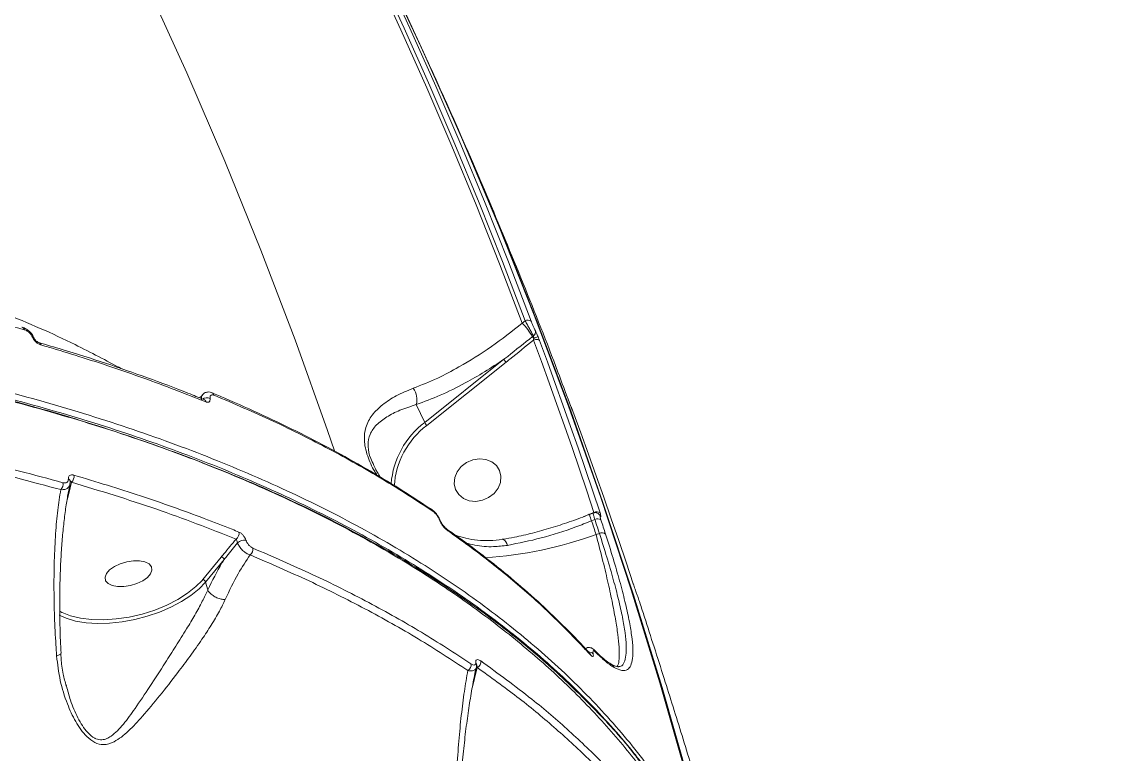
# Model space of a CAD drawing. Header units: millimetres. Extents: x -4335 to 4318, y -3792 to 3101.
# Drawn here: x 2545.1 to 2750.4, y 810.6 to 947.9 of the extents above; entities that cross this region are included whole.
import ezdxf

# ---------------------------------------------------------------- set-up
doc = ezdxf.new("R2010")
doc.units = ezdxf.units.MM
doc.layers.add('DIKOM_ЗОНА', color=80, linetype='Continuous')
doc.layers.add('DIKOM_ОБЪЕКТ', color=7, linetype='Continuous')

msp = doc.modelspace()

# ---------------------------------------------------------------- linework, layer by layer
at = {"layer": 'DIKOM_ЗОНА', "color": 3, "lineweight": 15}
msp.add_lwpolyline([(1629.814, 3100.338, -0.4205658), (4317.777, 469.92), (4317.777, -16.224, -0.4142136), (1317.777, -3016.224), (-2004.986, -3016.224, -0.4142136), (-3504.986, -1516.224), (-3504.986, 1600.338, -0.4142136), (-2004.986, 3100.338), (1629.814, 3100.338)], format="xyb", dxfattribs=at)
at = {"layer": 'DIKOM_ОБЪЕКТ', "color": 7, "linetype": 'Continuous', "lineweight": 15}
for p, q in [((2639.429, 891.844), (2638.887, 891.412)), ((2545.146, 890.636), (2545.09, 890.648)), ((2640.978, 889.024), (2640.8, 888.882)), ((2635.461, 884.64), (2620.594, 872.789)), ((2620.999, 872.24), (2635.866, 884.091)), ((2619.025, 876.131), (2620.594, 872.789)), ((2647.743, 876.438), (2647.985, 875.791)), ((2648.127, 875.508), (2648.114, 875.547)), ((2611.382, 864.075), (2611.069, 864.744)), ((2553.916, 859.693), (2554.378, 861.587)), ((2553.541, 858.214), (2553.916, 859.693)), ((2621.745, 856.613), (2621.714, 856.633)), ((2623.496, 854.381), (2623.548, 854.247)), ((2651.497, 855.594), (2650.311, 855.117)), ((2651.477, 855.526), (2651.475, 855.523)), ((2651.477, 855.526), (2652.172, 855.809)), ((2652.321, 855.93), (2651.497, 855.594)), ((2651.497, 855.594), (2651.517, 855.542)), ((2651.886, 854.353), (2652.497, 854.602)), ((2635.253, 850.824), (2635.273, 850.827)), ((2653.353, 851.97), (2652.723, 851.778)), ((2582.448, 847.554), (2578.99, 843.331)), ((2579.533, 842.877), (2582.991, 847.101)), ((2578.99, 843.331), (2578.859, 843.175)), ((2579.912, 841.378), (2579.533, 842.877)), ((2579.912, 841.378), (2579.914, 841.375)), ((2652.334, 830.166), (2652.381, 830.122)), ((2629.95, 824.773), (2630.46, 826.838)), ((2553.452, 823.392), (2553.398, 823.589)), ((2629.499, 822.996), (2629.95, 824.773))]:
    msp.add_line(p, q, dxfattribs=at)
at = {"layer": 'DIKOM_ОБЪЕКТ', "color": 7, "linetype": 'Continuous', "lineweight": 15, "flags": 128}
for points in [[(2445.972, 1147.136), (2453.701, 1137.775), (2465.006, 1123.598), (2476.007, 1109.209), (2486.701, 1094.614), (2497.083, 1079.816), (2507.151, 1064.821), (2516.901, 1049.633), (2526.33, 1034.258), (2535.435, 1018.699), (2544.214, 1002.963), (2552.663, 987.054), (2560.78, 970.976), (2568.562, 954.736), (2576.007, 938.338), (2583.112, 921.788), (2589.876, 905.091), (2596.295, 888.252), (2602.368, 871.277), (2603.679, 867.462)], [(2638.887, 891.412), (2634.628, 902.535), (2630.224, 913.598), (2625.674, 924.601), (2620.98, 935.54), (2616.143, 946.416), (2611.163, 957.227), (2606.039, 967.971), (2600.775, 978.646)], [(2601.387, 978.896), (2606.641, 968.242), (2611.753, 957.521), (2616.724, 946.732), (2621.552, 935.879), (2626.238, 924.962), (2630.779, 913.983), (2635.177, 902.943), (2639.429, 891.844)], [(2640.562, 891.775), (2636.306, 902.884), (2631.905, 913.933), (2627.36, 924.921), (2622.671, 935.847), (2617.839, 946.71), (2612.864, 957.507), (2607.747, 968.237), (2602.489, 978.9)], [(2614.621, 954.55), (2619.939, 943.153), (2627.343, 926.55), (2634.413, 909.798), (2641.146, 892.902), (2647.54, 875.869), (2653.593, 858.703), (2659.303, 841.409), (2664.668, 823.992), (2669.687, 806.458), (2674.359, 788.812)], [(2674.788, 787.897), (2670.117, 805.543), (2665.098, 823.077), (2659.732, 840.493), (2654.023, 857.787), (2647.97, 874.954), (2641.576, 891.987), (2634.843, 908.882), (2627.773, 925.634), (2620.368, 942.238), (2616.656, 950.238)], [(2640.992, 888.224), (2641.173, 888.286), (2641.356, 888.329), (2641.533, 888.351), (2641.698, 888.352), (2641.844, 888.331), (2641.968, 888.29), (2642.063, 888.229), (2642.127, 888.151)], [(2640.992, 888.224), (2642.474, 884.213), (2643.938, 880.194), (2645.382, 876.168), (2646.808, 872.135), (2648.215, 868.094), (2649.603, 864.047), (2650.972, 859.992), (2652.321, 855.93)], [(2653.466, 855.831), (2652.115, 859.896), (2650.745, 863.954), (2649.356, 868.005), (2647.948, 872.048), (2646.521, 876.085), (2645.075, 880.115), (2643.611, 884.137), (2642.127, 888.151)], [(2580.771, 878.351), (2580.765, 878.353), (2580.716, 878.371)], [(2648.357, 874.878), (2649.84, 870.863), (2651.305, 866.841), (2652.751, 862.812), (2654.178, 858.775), (2655.586, 854.731), (2656.975, 850.68), (2658.345, 846.622), (2659.696, 842.557)], [(2628.444, 865.293), (2629.621, 865.799), (2630.869, 865.997), (2632.089, 865.871), (2633.181, 865.431), (2634.057, 864.712), (2634.647, 863.774), (2634.901, 862.691), (2634.799, 861.552), (2634.351, 860.449), (2633.592, 859.471), (2632.583, 858.698), (2631.406, 858.192), (2630.158, 857.994), (2628.938, 858.12), (2627.846, 858.56), (2626.969, 859.279), (2626.381, 860.217), (2626.126, 861.3), (2626.228, 862.439), (2626.676, 863.542), (2627.436, 864.52), (2628.444, 865.293)], [(2554.119, 861.707), (2554.126, 861.779), (2554.125, 861.813)], [(2652.723, 851.778), (2652.619, 852.1), (2652.514, 852.422), (2652.41, 852.744), (2652.305, 853.066), (2652.201, 853.388), (2652.096, 853.709), (2651.991, 854.031), (2651.886, 854.353)], [(2652.497, 854.602), (2652.605, 854.273), (2652.712, 853.944), (2652.819, 853.615), (2652.926, 853.287), (2653.033, 852.958), (2653.14, 852.628), (2653.246, 852.299), (2653.353, 851.97)], [(2653.455, 855.37), (2653.476, 855.338), (2653.557, 855.168)], [(2654.497, 851.869), (2654.391, 852.198), (2654.284, 852.528), (2654.177, 852.857), (2654.07, 853.187), (2653.963, 853.516), (2653.856, 853.845), (2653.749, 854.174), (2653.641, 854.503)], [(2635.273, 850.827), (2635.274, 850.827), (2635.442, 850.788), (2635.618, 850.653), (2635.797, 850.428), (2635.971, 850.122), (2636.132, 849.746)], [(2569.364, 845.741), (2568.918, 846.267), (2568.161, 846.644), (2567.154, 846.842), (2565.979, 846.846), (2564.73, 846.654), (2563.509, 846.282), (2562.415, 845.76), (2561.536, 845.131), (2560.944, 844.446), (2560.686, 843.759), (2560.784, 843.127), (2561.229, 842.601), (2561.986, 842.224), (2562.993, 842.025), (2564.169, 842.022), (2565.418, 842.214), (2566.639, 842.586), (2567.733, 843.108), (2568.612, 843.737), (2569.204, 844.422), (2569.462, 845.109), (2569.364, 845.741)], [(2552.057, 836.673), (2553.41, 836.066), (2555.156, 835.554), (2557.119, 835.226), (2559.257, 835.089), (2561.524, 835.145), (2563.87, 835.394), (2566.244, 835.83), (2568.595, 836.443), (2570.873, 837.22), (2573.026, 838.145), (2575.01, 839.197), (2576.78, 840.353), (2578.299, 841.589), (2579.533, 842.877)], [(2578.859, 843.175), (2577.718, 842.013), (2576.141, 840.754), (2574.296, 839.584), (2572.229, 838.532), (2569.988, 837.621), (2567.629, 836.876), (2565.208, 836.313), (2562.784, 835.946), (2560.415, 835.784), (2558.159, 835.831), (2556.07, 836.086), (2554.198, 836.543), (2552.608, 837.181)], [(2660.945, 838.941), (2661.052, 838.612), (2661.159, 838.283), (2661.267, 837.954), (2661.374, 837.625), (2661.481, 837.295), (2661.587, 836.966), (2661.694, 836.637), (2661.801, 836.307)], [(2552.608, 837.181), (2552.589, 837.19), (2552.181, 837.409)]]:
    msp.add_lwpolyline(points, dxfattribs=at)
at = {"layer": 'DIKOM_ОБЪЕКТ', "color": 7, "linetype": 'Continuous', "lineweight": 15}
for centre, radius, start, end in [((2627.789, 881.034), 15.194, 31.09871, 43.07875), ((2639.947, 891.005), 0.986, 51.39959, 121.71345), ((2544.953, 890.09), 0.579, 9.4438, 70.54489), ((2640.5, 889.754), 0.873, 303.17263, 13.98219), ((2547.08, 888.479), 0.303, 30.52241, 93.145), ((2548.085, 887.232), 0.574, 9.19645, 73.27028), ((2643.041, 890.207), 2.604, 210.57984, 219.35787), ((2642.905, 884.473), 4.493, 103.51402, 114.69339), ((2637.849, 885.978), 2.737, 209.26563, 223.57017), ((2615.47, 877.043), 3.67, 345.62834, 35.80723), ((2579.717, 876.008), 1.418, 63.32343, 123.83878), ((2578.995, 876.522), 0.617, 11.33292, 67.73538), ((2580.498, 877.778), 0.635, 12.22283, 64.53287), ((2630.307, 860.013), 16.049, 127.2433, 175.39516), ((2622.982, 874.126), 2.737, 209.25134, 223.55219), ((2630.387, 859.877), 15.524, 127.21359, 176.43961), ((2553.492, 862.628), 1.366, 310.38367, 12.26682), ((2551.429, 861.208), 1.385, 312.7403, 12.10658), ((2553.616, 861.71), 0.519, 11.4384, 70.43414), ((2621.353, 856.055), 0.682, 13.82725, 54.91484), ((2623.391, 854.248), 0.162, 22.6578, 74.33252), ((2659.869, 857.811), 8.7, 195.24498, 203.42318), ((2652.822, 855.05), 1.012, 50.43918, 119.61696), ((2652.997, 853.713), 1.019, 50.78333, 119.32975), ((2584.521, 851.983), 1.281, 304.8465, 11.44066), ((2624.257, 852.334), 0.677, 13.56777, 56.00761), ((2653.851, 851.078), 1.022, 50.73603, 119.16409), ((2586.93, 848.576), 2.176, 86.42406, 131.02254), ((2627.244, 921.674), 74.395, 273.65183, 290.0278), ((2587.12, 848.98), 1.281, 306.39399, 11.20086), ((2582.379, 846.919), 0.639, 16.5425, 83.73507), ((2578.921, 842.696), 0.638, 16.50211, 83.7507), ((2651.477, 828.773), 0.961, 42.85942, 99.64425), ((2651.821, 829.575), 0.782, 15.92245, 44.31858), ((2628.122, 827.334), 1.169, 298.64309, 10.07778), ((2629.856, 827.462), 0.465, 9.11527, 48.19336), ((2629.946, 827.882), 1.163, 296.19551, 10.07579), ((2651.058, 828.97), 0.713, 14.46818, 43.21175), ((2655.219, 826.556), 0.934, 18.76184, 63.18394)]:
    msp.add_arc(centre, radius, start, end, dxfattribs=at)
for points, knots in [([(2618.659, 945.905), (2620.829, 941.184), (2625.486, 931.056), (2632.281, 915.365), (2639.093, 898.862), (2644.245, 885.883), (2647.028, 878.37), (2647.743, 876.438)], [0, 0, 0, 0, 0.2069537, 0.4439626, 0.6809706, 0.9179883, 1, 1, 1, 1]), ([(2563.778, 882.842), (2560.905, 884.381), (2553.946, 888.108), (2541.818, 893.394), (2527.566, 898.759), (2512.413, 903.525), (2496.458, 907.71), (2479.766, 911.287), (2462.414, 914.242), (2444.448, 916.56), (2425.884, 918.225), (2406.764, 919.246), (2387.158, 919.627), (2367.157, 919.368), (2346.853, 918.469), (2326.296, 916.927), (2305.515, 914.732), (2284.548, 911.9), (2263.473, 908.446), (2242.386, 904.391), (2221.387, 899.751), (2200.524, 894.533), (2179.834, 888.734), (2159.349, 882.374), (2139.147, 875.484), (2119.319, 868.097), (2099.956, 860.249), (2082.531, 852.567), (2066.919, 845.204), (2057.728, 840.521), (2053.132, 838.179)], [0, 0, 0, 0, 0.0256901, 0.0622176, 0.0987467, 0.1353905, 0.1720932, 0.2087958, 0.24544, 0.2819689, 0.3185238, 0.3551933, 0.3919212, 0.4286496, 0.4653195, 0.5018746, 0.5384884, 0.5752171, 0.6120045, 0.6487922, 0.6855215, 0.7221357, 0.7588401, 0.7956591, 0.8325369, 0.8694151, 0.906235, 0.9429397, 0.97147, 1, 1, 1, 1]), ([(2475.329, 903.591), (2481.517, 902.83), (2493.893, 901.307), (2511.742, 898.223), (2529.076, 894.6), (2540.041, 891.657), (2545.524, 890.185)], [0, 0, 0, 0, 0.2485953, 0.4971908, 0.7485957, 1, 1, 1, 1]), ([(2674.359, 788.812), (2673.325, 790.887), (2670.518, 796.518), (2664.894, 805.385), (2657.179, 815.275), (2648.233, 824.708), (2638.123, 833.647), (2626.887, 842.049), (2614.552, 849.882), (2601.117, 857.121), (2586.624, 863.767), (2571.13, 869.804), (2554.707, 875.205), (2537.43, 879.944), (2519.347, 884), (2500.47, 887.352), (2480.848, 890.009), (2460.547, 891.968), (2439.664, 893.222), (2418.294, 893.764), (2396.768, 893.587), (2375.134, 892.71), (2353.445, 891.178), (2331.495, 888.989), (2309.378, 886.155), (2287.191, 882.686), (2264.714, 878.535), (2241.98, 873.667), (2219.03, 868.073), (2196.219, 861.838), (2173.651, 854.993), (2151.433, 847.567), (2129.637, 839.578), (2108.308, 831.03), (2087.473, 821.947), (2067.193, 812.362), (2047.555, 802.322), (2028.672, 791.866), (2011.711, 781.747), (2001.379, 774.999), (1996.767, 771.988)], [0, 0, 0, 0, 0.0156522, 0.0424896, 0.0694115, 0.0963766, 0.1233417, 0.1502635, 0.1771008, 0.2039381, 0.2308601, 0.2578252, 0.2847902, 0.3117121, 0.3385494, 0.3653867, 0.3923086, 0.4192738, 0.4462389, 0.4731606, 0.499998, 0.5258463, 0.5517701, 0.5777322, 0.6036944, 0.6296184, 0.6554666, 0.682304, 0.7092259, 0.736191, 0.7631561, 0.7900781, 0.8169155, 0.8437529, 0.8706749, 0.89764, 0.924605, 0.9515271, 0.9783646, 1, 1, 1, 1]), ([(1997.193, 770.307), (2000.519, 772.49), (2009.48, 778.37), (2024.766, 787.67), (2043.188, 798.08), (2062.517, 808.174), (2082.706, 817.909), (2103.71, 827.239), (2125.066, 835.959), (2146.69, 844.054), (2168.499, 851.523), (2190.846, 858.486), (2213.678, 864.898), (2236.923, 870.721), (2260.071, 875.828), (2283.043, 880.218), (2305.77, 883.906), (2328.62, 886.952), (2351.519, 889.318), (2374.385, 890.978), (2396.715, 891.895), (2418.446, 892.085), (2439.528, 891.577), (2460.305, 890.363), (2480.689, 888.416), (2500.598, 885.725), (2519.594, 882.35), (2537.633, 878.319), (2554.694, 873.672), (2571.054, 868.334), (2586.625, 862.294), (2601.333, 855.556), (2614.278, 848.577), (2625.605, 841.481), (2635.465, 834.375), (2644.538, 826.856), (2652.688, 818.901), (2658.236, 812.867), (2660.778, 809.399), (2661.198, 808.826)], [0, 0, 0, 0, 0.0165905, 0.0446959, 0.0728229, 0.1009285, 0.1298503, 0.1587957, 0.1877175, 0.215823, 0.2439502, 0.2720555, 0.3009774, 0.3299228, 0.3588446, 0.38695, 0.4150771, 0.4431825, 0.4721043, 0.5010498, 0.5299716, 0.558077, 0.5862041, 0.6143096, 0.6432314, 0.6721767, 0.7010984, 0.729204, 0.7573311, 0.7854364, 0.8143583, 0.8433036, 0.8722252, 0.896687, 0.9211771, 0.9456673, 0.9703896, 0.9951119, 1, 1, 1, 1]), ([(1997.321, 770.879), (1998.473, 771.651), (2002.404, 774.287), (2009.333, 778.701), (2018.079, 784.111), (2027.004, 789.409), (2036.072, 794.592), (2045.29, 799.659), (2054.658, 804.612), (2064.18, 809.455), (2073.859, 814.188), (2083.697, 818.812), (2093.696, 823.329), (2103.861, 827.741), (2114.195, 832.048), (2124.689, 836.246), (2135.307, 840.321), (2146.007, 844.257), (2156.759, 848.041), (2167.559, 851.673), (2178.41, 855.155), (2189.316, 858.488), (2200.282, 861.675), (2211.31, 864.715), (2222.402, 867.609), (2233.562, 870.359), (2244.795, 872.965), (2256.097, 875.425), (2267.439, 877.735), (2278.775, 879.883), (2290.063, 881.86), (2301.293, 883.667), (2312.468, 885.303), (2323.593, 886.771), (2334.673, 888.07), (2345.711, 889.202), (2356.709, 890.167), (2367.67, 890.964), (2378.599, 891.594), (2389.496, 892.057), (2400.342, 892.352), (2411.093, 892.476), (2421.707, 892.43), (2432.164, 892.212), (2442.468, 891.823), (2452.623, 891.265), (2462.633, 890.537), (2472.501, 889.639), (2482.23, 888.571), (2491.822, 887.332), (2501.279, 885.923), (2510.606, 884.341), (2519.789, 882.588), (2528.8, 880.672), (2537.598, 878.598), (2546.163, 876.37), (2554.493, 873.992), (2562.591, 871.461), (2570.461, 868.778), (2578.105, 865.942), (2585.526, 862.952), (2592.725, 859.807), (2599.704, 856.506), (2606.466, 853.048), (2613.005, 849.434), (2619.306, 845.675), (2625.341, 841.784), (2631.088, 837.773), (2636.543, 833.647), (2641.709, 829.406), (2646.588, 825.047), (2651.187, 820.571), (2655.487, 815.97), (2658.803, 812.153), (2660.58, 809.83), (2661.123, 809.12)], [0, 0, 0, 0, 0.005825, 0.0198833, 0.0339453, 0.0479361, 0.0618623, 0.0757397, 0.0895844, 0.103412, 0.1172384, 0.1310762, 0.144939, 0.1588428, 0.1728032, 0.1868359, 0.2008998, 0.2149109, 0.2288524, 0.2427406, 0.2565913, 0.2704202, 0.2842434, 0.298075, 0.3119269, 0.3258152, 0.3397553, 0.3537633, 0.3678282, 0.3818682, 0.3958293, 0.4097322, 0.423593, 0.4374274, 0.4512515, 0.4650809, 0.4789261, 0.4928029, 0.506727, 0.5207144, 0.5347729, 0.5488295, 0.5628143, 0.5767361, 0.5906112, 0.6044557, 0.6182847, 0.6321146, 0.6459575, 0.659827, 0.6737393, 0.6877103, 0.7017551, 0.7158184, 0.7298311, 0.7437763, 0.7576698, 0.7715275, 0.7853651, 0.7991982, 0.8130408, 0.8269048, 0.8408062, 0.8547601, 0.8687824, 0.882851, 0.8968893, 0.9108509, 0.9247536, 0.9386128, 0.9524438, 0.9662617, 0.9800822, 0.9939161, 1, 1, 1, 1]), ([(1997.64, 770.896), (2002.241, 773.9), (2012.549, 780.632), (2029.47, 790.727), (2048.307, 801.158), (2067.898, 811.174), (2088.13, 820.736), (2108.916, 829.797), (2130.194, 838.325), (2151.938, 846.294), (2174.103, 853.703), (2196.617, 860.532), (2219.375, 866.752), (2242.269, 872.332), (2264.949, 877.189), (2287.373, 881.33), (2309.507, 884.791), (2331.571, 887.618), (2353.469, 889.802), (2375.106, 891.33), (2396.689, 892.205), (2418.164, 892.381), (2439.483, 891.841), (2460.316, 890.589), (2480.569, 888.635), (2500.144, 885.984), (2518.976, 882.64), (2537.016, 878.594), (2554.252, 873.867), (2570.635, 868.478), (2586.093, 862.455), (2600.552, 855.826), (2613.107, 849.058), (2623.944, 842.29), (2633.282, 835.645), (2641.88, 828.651), (2649.809, 821.236), (2657.02, 813.399), (2663.453, 805.138), (2669.092, 796.588), (2672.11, 790.648), (2673.619, 787.679)], [0, 0, 0, 0, 0.0216353, 0.0484723, 0.0753939, 0.1023585, 0.1293233, 0.1562449, 0.1830819, 0.209919, 0.2368406, 0.2638052, 0.29077, 0.3176916, 0.3445286, 0.3703765, 0.3963, 0.4222618, 0.4482237, 0.4741471, 0.499995, 0.5268319, 0.5537536, 0.5807181, 0.6076828, 0.6346044, 0.6614413, 0.6882783, 0.7151999, 0.7421644, 0.7691292, 0.7960508, 0.8228878, 0.8446334, 0.8664016, 0.8881698, 0.9099154, 0.9324241, 0.9549577, 0.9774913, 1, 1, 1, 1]), ([(2638.887, 891.412), (2636.966, 889.899), (2633.068, 886.831), (2627.704, 883.5), (2622.782, 880.907), (2619.968, 879.793), (2618.446, 879.19)], [0, 0, 0, 0, 0.2848635, 0.577754, 0.7715697, 1, 1, 1, 1]), ([(2639.429, 891.844), (2639.467, 891.776), (2639.626, 891.491), (2639.935, 890.935), (2640.335, 890.21), (2640.705, 889.532), (2640.887, 889.194), (2640.978, 889.024)], [0, 0, 0, 0, 0.0748935, 0.3151499, 0.5451475, 0.7715168, 1, 1, 1, 1]), ([(2641.347, 889.965), (2641.295, 890.07), (2641.19, 890.279), (2640.996, 890.71), (2640.797, 891.178), (2640.651, 891.541), (2640.58, 891.73), (2640.562, 891.775)], [0, 0, 0, 0, 0.2249198, 0.4495849, 0.6803302, 0.923798, 1, 1, 1, 1]), ([(2545.144, 890.624), (2545.203, 890.61), (2545.538, 890.533), (2546.098, 890.211), (2546.745, 889.634), (2547.184, 889.056), (2547.301, 888.677), (2547.341, 888.549)], [0, 0, 0, 0, 0.0646507, 0.3608125, 0.6212602, 0.8714353, 1, 1, 1, 1]), ([(2545.524, 890.185), (2545.716, 890.112), (2546.053, 889.982), (2546.512, 889.608), (2546.86, 889.207), (2546.995, 888.924), (2547.063, 888.781)], [0, 0, 0, 0, 0.3292483, 0.5797894, 0.7885756, 1, 1, 1, 1]), ([(2641.855, 888.842), (2641.802, 888.969), (2641.686, 889.246), (2641.503, 889.653), (2641.399, 889.861), (2641.347, 889.965)], [0, 0, 0, 0, 0.2986344, 0.6490101, 1, 1, 1, 1]), ([(2547.063, 888.781), (2547.135, 888.631), (2547.278, 888.335), (2547.647, 887.913), (2548.095, 887.556), (2548.447, 887.386), (2548.631, 887.33), (2548.652, 887.323)], [0, 0, 0, 0, 0.2147783, 0.4258879, 0.6816977, 0.9641809, 1, 1, 1, 1]), ([(2547.341, 888.634), (2547.353, 888.605), (2547.379, 888.544), (2547.453, 888.418), (2547.568, 888.265), (2547.739, 888.088), (2547.958, 887.918), (2548.164, 887.808), (2548.236, 887.791), (2548.261, 887.784)], [0, 0, 0, 0, 0.0758549, 0.1610394, 0.2798688, 0.429289, 0.6280433, 0.8739963, 1, 1, 1, 1]), ([(2548.245, 887.755), (2549.713, 887.333), (2553.963, 886.112), (2560.762, 883.922), (2568.625, 881.191), (2574.773, 878.904), (2578.221, 877.478), (2579.215, 877.067)], [0, 0, 0, 0, 0.1345105, 0.3894471, 0.6437585, 0.8973432, 1, 1, 1, 1]), ([(2548.652, 887.323), (2549.131, 887.183), (2551.528, 886.483), (2558.069, 884.487), (2568.058, 881.164), (2575.75, 878.151), (2579.6, 876.643)], [0, 0, 0, 0, 0.0441433, 0.2207229, 0.6100161, 1, 1, 1, 1]), ([(2640.8, 888.882), (2639.255, 887.642), (2637.481, 886.218), (2635.692, 884.82), (2635.461, 884.64)], [0, 0, 0, 0, 0.8707603, 1, 1, 1, 1]), ([(2635.866, 884.091), (2636.096, 884.276), (2637.81, 885.648), (2639.515, 887.029), (2640.992, 888.224)], [0, 0, 0, 0, 0.1343651, 1, 1, 1, 1]), ([(2640.978, 889.024), (2640.989, 888.993), (2641.003, 888.955), (2641.02, 888.855), (2641.032, 888.729), (2641.029, 888.612), (2641.028, 888.555)], [0, 0, 0, 0, 0.2618532, 0.3210335, 0.6716115, 1, 1, 1, 1]), ([(2641.028, 888.555), (2641.023, 888.474), (2641.015, 888.36), (2640.997, 888.255), (2640.992, 888.224)], [0, 0, 0, 0, 0.7053725, 1, 1, 1, 1]), ([(2642.127, 888.151), (2642.104, 888.213), (2642.023, 888.428), (2641.925, 888.67), (2641.855, 888.842)], [0, 0, 0, 0, 0.2879283, 1, 1, 1, 1]), ([(2619.025, 876.131), (2620.516, 876.685), (2623.522, 877.802), (2627.837, 879.955), (2631.838, 882.238), (2634.25, 883.837), (2635.461, 884.64)], [0, 0, 0, 0, 0.2794537, 0.5634187, 0.7807123, 1, 1, 1, 1]), ([(2618.446, 879.19), (2617.344, 878.74), (2615.139, 877.84), (2612.609, 876.149), (2610.659, 874.245), (2609.501, 872.076), (2609.197, 869.945), (2609.429, 868.049), (2609.975, 866.098), (2610.759, 864.307), (2611.508, 863.146), (2611.648, 862.929)], [0, 0, 0, 0, 0.1508115, 0.3017907, 0.4542272, 0.6063158, 0.7328135, 0.7978957, 0.8628846, 0.9743897, 1, 1, 1, 1]), ([(2578.396, 877.402), (2578.542, 877.543), (2578.739, 877.732), (2578.93, 877.971), (2578.979, 878.033)], [0, 0, 0, 0, 0.7404944, 1, 1, 1, 1]), ([(2578.983, 878.015), (2578.894, 877.887), (2578.71, 877.62), (2578.721, 877.207), (2578.726, 876.994)], [0, 0, 0, 0, 0.4816856, 1, 1, 1, 1]), ([(2578.987, 878.007), (2579.099, 878.122), (2579.344, 878.373), (2579.868, 878.517), (2580.36, 878.507), (2580.641, 878.384), (2580.761, 878.332)], [0, 0, 0, 0, 0.2404273, 0.5237714, 0.7979783, 1, 1, 1, 1]), ([(2579.238, 877.09), (2579.246, 877.087), (2579.257, 877.082), (2579.25, 877.084), (2579.248, 877.084)], [0, 0, 0, 0, 0.6807755, 1, 1, 1, 1]), ([(2579.6, 876.643), (2579.634, 876.63), (2579.786, 876.574), (2580.022, 876.556), (2580.244, 876.675), (2580.371, 876.913), (2580.359, 877.154), (2580.354, 877.274)], [0, 0, 0, 0, 0.0733637, 0.322517, 0.5550291, 0.7773545, 1, 1, 1, 1]), ([(2580.354, 877.274), (2580.348, 877.396), (2580.336, 877.64), (2580.465, 877.881), (2580.689, 878.002), (2580.929, 877.984), (2581.083, 877.926), (2581.118, 877.912)], [0, 0, 0, 0, 0.2210701, 0.4418175, 0.6745237, 0.9251426, 1, 1, 1, 1]), ([(2580.703, 878.313), (2581.518, 877.982), (2584.817, 876.639), (2590.364, 874.133), (2597.336, 870.795), (2604.051, 867.3), (2610.514, 863.662), (2616.414, 860.1), (2620.031, 857.687), (2621.682, 856.585)], [0, 0, 0, 0, 0.053111, 0.2151168, 0.3772398, 0.539442, 0.701685, 0.8639135, 1, 1, 1, 1]), ([(2581.118, 877.912), (2584.85, 876.306), (2592.314, 873.094), (2602.8, 867.817), (2612.796, 862.236), (2618.942, 858.224), (2622.015, 856.218)], [0, 0, 0, 0, 0.2490962, 0.4981938, 0.7490956, 1, 1, 1, 1]), ([(2552.783, 861.499), (2547.363, 862.954), (2536.522, 865.865), (2519.266, 869.483), (2501.362, 872.587), (2488.848, 874.127), (2482.59, 874.896)], [0, 0, 0, 0, 0.2485961, 0.4971913, 0.7485946, 1, 1, 1, 1]), ([(2611.069, 864.744), (2610.853, 865.172), (2610.212, 866.445), (2610.013, 867.703), (2609.959, 869.221), (2610.299, 870.737), (2611.498, 872.405), (2613.407, 873.854), (2615.859, 875.118), (2617.961, 875.791), (2619.025, 876.131)], [0, 0, 0, 0, 0.0569832, 0.169275, 0.1895618, 0.3236011, 0.4891147, 0.6601431, 0.8279412, 1, 1, 1, 1]), ([(2648.02, 875.804), (2648.06, 875.697), (2648.109, 875.566), (2648.12, 875.535), (2648.122, 875.53)], [0, 0, 0, 0, 0.8160282, 1, 1, 1, 1]), ([(2648.114, 875.547), (2648.098, 875.587), (2648.068, 875.665), (2648.091, 875.598), (2648.14, 875.465), (2648.162, 875.404)], [0, 0, 0, 0, 0.350914, 0.7013478, 1, 1, 1, 1]), ([(2648.094, 875.59), (2648.094, 875.591), (2648.094, 875.592), (2648.107, 875.554), (2648.131, 875.488), (2648.164, 875.399), (2648.173, 875.376)], [0, 0, 0, 0, 0.053751, 0.3010802, 0.8180887, 1, 1, 1, 1]), ([(2648.122, 875.53), (2648.134, 875.496), (2648.162, 875.421), (2648.131, 875.502), (2648.114, 875.547)], [0, 0, 0, 0, 0.4456663, 1, 1, 1, 1]), ([(2648.122, 875.53), (2648.129, 875.511), (2648.144, 875.47), (2648.149, 875.459), (2648.155, 875.439), (2648.163, 875.416), (2648.171, 875.39), (2648.176, 875.369), (2648.178, 875.359)], [0, 0, 0, 0, 0.2995481, 0.6586342, 0.7930975, 0.852812, 0.9269998, 1, 1, 1, 1]), ([(2648.162, 875.404), (2648.177, 875.363), (2648.228, 875.224), (2648.303, 875.022), (2648.357, 874.878)], [0, 0, 0, 0, 0.2878458, 1, 1, 1, 1]), ([(2482.337, 873.559), (2488.511, 872.8), (2500.859, 871.283), (2518.666, 868.208), (2535.959, 864.595), (2546.899, 861.659), (2552.369, 860.191)], [0, 0, 0, 0, 0.2485958, 0.4971912, 0.748594, 1, 1, 1, 1]), ([(2554.828, 862.918), (2554.733, 862.94), (2554.499, 862.995), (2554.186, 862.958), (2553.936, 862.799), (2553.787, 862.55), (2553.789, 862.316), (2553.79, 862.199)], [0, 0, 0, 0, 0.1655885, 0.4120154, 0.6200511, 0.8097159, 1, 1, 1, 1]), ([(2585.776, 852.237), (2585.345, 852.411), (2583.193, 853.281), (2577.152, 855.627), (2567.402, 859.117), (2559.022, 861.65), (2554.828, 862.918)], [0, 0, 0, 0, 0.044143, 0.220719, 0.6100186, 1, 1, 1, 1]), ([(2611.376, 864.087), (2611.489, 863.861), (2611.746, 863.346), (2612.084, 862.836), (2612.273, 862.549)], [0, 0, 0, 0, 0.4394373, 1, 1, 1, 1]), ([(2554.099, 861.206), (2553.949, 860.481), (2553.633, 858.948), (2553.225, 856.295), (2552.863, 853.332), (2552.574, 850.139), (2552.358, 846.746), (2552.221, 843.185), (2552.162, 839.506), (2552.189, 835.757), (2552.272, 832.443), (2552.381, 830.35), (2552.423, 829.55)], [0, 0, 0, 0, 0.0953359, 0.2016424, 0.3085022, 0.4156161, 0.5226636, 0.6294402, 0.7351161, 0.838071, 0.9380643, 1, 1, 1, 1]), ([(2552.369, 860.191), (2552.528, 860.185), (2552.925, 860.167), (2553.458, 860.325), (2553.865, 860.671), (2554.073, 860.979), (2554.083, 861.186), (2554.084, 861.208)], [0, 0, 0, 0, 0.1921536, 0.479273, 0.730411, 0.9712505, 1, 1, 1, 1]), ([(2553.79, 862.199), (2553.791, 862.084), (2553.793, 861.855), (2553.649, 861.613), (2553.406, 861.461), (2553.102, 861.427), (2552.875, 861.478), (2552.783, 861.499)], [0, 0, 0, 0, 0.1920356, 0.3836105, 0.5902008, 0.8341077, 1, 1, 1, 1]), ([(2554.122, 861.819), (2554.124, 861.812), (2554.165, 861.612), (2554.122, 861.415), (2554.08, 861.225)], [0, 0, 0, 0, 0.0333333, 1, 1, 1, 1]), ([(2554.118, 861.78), (2554.118, 861.783), (2554.122, 861.812), (2554.152, 861.82), (2554.213, 861.787), (2554.293, 861.704), (2554.353, 861.621), (2554.378, 861.587)], [0, 0, 0, 0, 0.0221994, 0.2114444, 0.4559101, 0.7764003, 1, 1, 1, 1]), ([(2554.124, 861.817), (2554.124, 861.82), (2554.124, 861.824), (2554.125, 861.816), (2554.125, 861.813)], [0, 0, 0, 0, 0.6283469, 1, 1, 1, 1]), ([(2554.378, 861.587), (2559.729, 859.962), (2570.446, 856.707), (2580.312, 852.859), (2585.252, 850.932)], [0, 0, 0, 0, 0.499272, 1, 1, 1, 1]), ([(2552.369, 860.191), (2552.171, 858.937), (2551.776, 856.428), (2551.373, 851.93), (2551.138, 847.15), (2551.072, 842.131), (2551.156, 837.075), (2551.347, 832.653), (2551.532, 829.916), (2551.594, 829.014)], [0, 0, 0, 0, 0.1619197, 0.3238379, 0.4936318, 0.6385913, 0.7839149, 0.9287406, 1, 1, 1, 1]), ([(2621.74, 856.606), (2621.801, 856.567), (2622.075, 856.391), (2622.505, 855.979), (2622.996, 855.364), (2623.344, 854.816), (2623.459, 854.489), (2623.496, 854.381)], [0, 0, 0, 0, 0.093164, 0.4157273, 0.6711379, 0.8920542, 1, 1, 1, 1]), ([(2622.015, 856.218), (2622.232, 856.047), (2622.555, 855.794), (2622.985, 855.253), (2623.237, 854.854), (2623.375, 854.567), (2623.425, 854.432), (2623.435, 854.404)], [0, 0, 0, 0, 0.4456201, 0.66231, 0.8364707, 0.9657306, 1, 1, 1, 1]), ([(2623.435, 854.404), (2623.446, 854.374), (2623.499, 854.234), (2623.643, 853.934), (2623.909, 853.512), (2624.359, 852.943), (2624.693, 852.672), (2624.915, 852.493)], [0, 0, 0, 0, 0.0349582, 0.1620567, 0.3362569, 0.5591965, 1, 1, 1, 1]), ([(2623.542, 854.311), (2623.55, 854.289), (2623.571, 854.229), (2623.609, 854.144), (2623.639, 854.089), (2623.646, 854.076)], [0, 0, 0, 0, 0.3079407, 0.8345776, 1, 1, 1, 1]), ([(2635.263, 850.883), (2635.983, 851.009), (2637.815, 851.328), (2640.823, 852.04), (2644.254, 852.986), (2647.682, 854.117), (2650.095, 854.983), (2651.332, 855.511), (2651.458, 855.565)], [0, 0, 0, 0, 0.1348878, 0.3435815, 0.5538383, 0.7649358, 0.9760084, 1, 1, 1, 1]), ([(2636.132, 849.746), (2638.221, 850.17), (2642.46, 851.029), (2647.781, 852.725), (2650.895, 853.96), (2651.886, 854.353)], [0, 0, 0, 0, 0.3984829, 0.8085213, 1, 1, 1, 1]), ([(2652.176, 855.799), (2652.173, 855.801), (2652.138, 855.837), (2652.169, 855.655), (2652.274, 855.258), (2652.423, 854.821), (2652.497, 854.602)], [0, 0, 0, 0, 0.0285596, 0.3525113, 0.6762183, 1, 1, 1, 1]), ([(2652.177, 855.795), (2652.254, 855.827), (2652.433, 855.9), (2652.725, 855.883), (2652.991, 855.797), (2653.193, 855.669), (2653.337, 855.529), (2653.429, 855.414), (2653.47, 855.345), (2653.487, 855.316)], [0, 0, 0, 0, 0.1461019, 0.3409448, 0.5029614, 0.6459512, 0.775532, 0.9074134, 1, 1, 1, 1]), ([(2653.641, 854.503), (2653.6, 854.635), (2653.518, 854.899), (2653.462, 855.154), (2653.466, 855.266), (2653.513, 855.231), (2653.551, 855.175), (2653.557, 855.168)], [0, 0, 0, 0, 0.2404663, 0.4810461, 0.7219039, 0.9628989, 1, 1, 1, 1]), ([(2653.557, 855.168), (2653.562, 855.16), (2653.6, 855.105), (2653.647, 855.07), (2653.649, 855.181), (2653.591, 855.436), (2653.508, 855.699), (2653.466, 855.831)], [0, 0, 0, 0, 0.0372822, 0.2782729, 0.5190483, 0.7595817, 1, 1, 1, 1]), ([(2587.066, 850.749), (2587.005, 850.894), (2586.873, 851.206), (2586.549, 851.656), (2586.163, 852.037), (2585.905, 852.17), (2585.776, 852.237)], [0, 0, 0, 0, 0.2214042, 0.4744036, 0.7372723, 1, 1, 1, 1]), ([(2623.646, 854.076), (2623.67, 854.03), (2623.741, 853.896), (2623.903, 853.651), (2624.155, 853.328), (2624.438, 853.041), (2624.577, 852.946), (2624.634, 852.906)], [0, 0, 0, 0, 0.0726645, 0.2138324, 0.4341486, 0.7648393, 1, 1, 1, 1]), ([(2624.767, 852.771), (2625.177, 852.493), (2627.534, 850.893), (2631.57, 847.844), (2636.852, 843.625), (2641.825, 839.283), (2646.493, 834.817), (2649.731, 831.533), (2651.33, 829.702), (2651.56, 829.439)], [0, 0, 0, 0, 0.0393361, 0.2261416, 0.4124882, 0.5981569, 0.7833215, 0.9688173, 1, 1, 1, 1]), ([(2624.915, 852.493), (2625.245, 852.262), (2626.892, 851.106), (2631.084, 848.054), (2637.202, 843.2), (2644.647, 836.631), (2649.207, 831.825), (2651.748, 829.148)], [0, 0, 0, 0, 0.0321666, 0.1608364, 0.4183961, 0.6759567, 1, 1, 1, 1]), ([(2585.252, 850.932), (2584.478, 850.004), (2583.539, 848.878), (2582.611, 847.752), (2582.448, 847.554)], [0, 0, 0, 0, 0.8242715, 1, 1, 1, 1]), ([(2582.991, 847.101), (2583.152, 847.305), (2583.98, 848.358), (2584.823, 849.388), (2585.502, 850.218)], [0, 0, 0, 0, 0.1941246, 1, 1, 1, 1]), ([(2585.252, 850.932), (2585.274, 850.884), (2585.315, 850.792), (2585.386, 850.603), (2585.447, 850.417), (2585.484, 850.285), (2585.499, 850.23), (2585.502, 850.218)], [0, 0, 0, 0, 0.2945207, 0.5738804, 0.8144337, 0.9603301, 1, 1, 1, 1]), ([(2585.502, 850.218), (2585.611, 849.984), (2585.845, 849.481), (2586.438, 848.779), (2587.158, 848.205), (2587.64, 848.034), (2587.88, 847.95)], [0, 0, 0, 0, 0.224136, 0.4807373, 0.7415315, 1, 1, 1, 1]), ([(2588.377, 849.229), (2588.246, 849.298), (2587.985, 849.436), (2587.591, 849.827), (2587.262, 850.285), (2587.128, 850.602), (2587.066, 850.749)], [0, 0, 0, 0, 0.2632673, 0.5267147, 0.7813421, 1, 1, 1, 1]), ([(2626.386, 851.643), (2627.031, 851.438), (2628.376, 851.011), (2630.534, 850.673), (2632.808, 850.632), (2634.406, 850.727), (2635.189, 850.925), (2635.226, 850.934)], [0, 0, 0, 0, 0.2247788, 0.4684498, 0.7265455, 0.9872278, 1, 1, 1, 1]), ([(2628.286, 850.237), (2628.861, 850.073), (2630.565, 849.588), (2633.234, 849.396), (2635.258, 849.641), (2636.132, 849.746)], [0, 0, 0, 0, 0.2244931, 0.6649173, 1, 1, 1, 1]), ([(2656.647, 827.033), (2656.743, 827.18), (2656.973, 827.533), (2657.104, 828.756), (2657.072, 830.579), (2656.826, 832.975), (2656.382, 835.87), (2655.745, 839.232), (2654.914, 843.04), (2653.92, 847.207), (2653.121, 850.256), (2652.723, 851.778)], [0, 0, 0, 0, 0.0822036, 0.1968678, 0.3111793, 0.4258819, 0.5409395, 0.6556427, 0.7703097, 0.8853327, 1, 1, 1, 1]), ([(2653.353, 851.97), (2653.833, 850.462), (2654.794, 847.442), (2655.985, 843.309), (2656.972, 839.525), (2657.712, 836.181), (2658.203, 833.293), (2658.429, 830.903), (2658.38, 829.043), (2658.029, 827.763), (2657.587, 827.054), (2657.14, 827.018), (2657.012, 827.008)], [0, 0, 0, 0, 0.1064112, 0.2131605, 0.3195691, 0.4259973, 0.5327656, 0.6391923, 0.7452249, 0.851597, 0.9576289, 1, 1, 1, 1]), ([(2659.612, 830.373), (2659.612, 830.4), (2659.632, 831.052), (2659.41, 832.843), (2658.935, 835.738), (2658.176, 839.165), (2657.175, 843.023), (2655.963, 847.245), (2654.985, 850.329), (2654.497, 851.869)], [0, 0, 0, 0, 0.0069733, 0.1723399, 0.3382417, 0.5036152, 0.6689005, 0.8347116, 1, 1, 1, 1]), ([(2629.273, 827.539), (2626.222, 829.53), (2620.121, 833.513), (2610.157, 839.083), (2599.652, 844.376), (2592.135, 847.611), (2588.377, 849.229)], [0, 0, 0, 0, 0.2490978, 0.498193, 0.7490983, 1, 1, 1, 1]), ([(2582.991, 847.101), (2582.859, 846.887), (2581.773, 845.128), (2580.782, 843.132), (2579.912, 841.378)], [0, 0, 0, 0, 0.1214187, 1, 1, 1, 1]), ([(2583.199, 839.598), (2583.985, 841.266), (2585.435, 844.341), (2587.113, 846.817), (2587.88, 847.95)], [0, 0, 0, 0, 0.5425552, 1, 1, 1, 1]), ([(2587.88, 847.95), (2591.604, 846.347), (2599.05, 843.143), (2609.511, 837.879), (2619.485, 832.311), (2625.616, 828.309), (2628.682, 826.308)], [0, 0, 0, 0, 0.2490988, 0.4981943, 0.7490964, 1, 1, 1, 1]), ([(2659.696, 842.557), (2659.703, 842.536), (2659.756, 842.374), (2659.87, 842.037), (2660.036, 841.553), (2660.198, 841.092), (2660.281, 840.864), (2660.323, 840.75)], [0, 0, 0, 0, 0.0372054, 0.2778539, 0.5185701, 0.7592075, 1, 1, 1, 1]), ([(2579.914, 841.375), (2579.913, 841.375), (2579.613, 840.698), (2578.875, 839.146), (2577.527, 836.695), (2575.848, 833.869), (2573.969, 830.853), (2571.627, 827.205), (2569.047, 823.215), (2566.446, 819.384), (2564.151, 816.154), (2562.382, 814.303), (2560.989, 813.48), (2560.042, 813.221), (2559.256, 813.345), (2558.344, 813.774), (2557.439, 814.536), (2556.404, 815.924), (2555.27, 817.938), (2554.193, 820.425), (2553.676, 822.493), (2553.452, 823.392)], [0, 0, 0, 0, 0.0000128, 0.0482803, 0.1051326, 0.1620448, 0.2321186, 0.3022819, 0.4070881, 0.5120193, 0.5964078, 0.6802478, 0.7072105, 0.7340698, 0.766301, 0.7725859, 0.8110849, 0.84483, 0.8787059, 0.9472565, 1, 1, 1, 1]), ([(2583.199, 839.598), (2583.161, 839.597), (2582.922, 839.597), (2582.405, 839.664), (2581.641, 839.913), (2580.897, 840.32), (2580.27, 840.829), (2580.032, 841.193), (2579.914, 841.375)], [0, 0, 0, 0, 0.0319141, 0.2048347, 0.4036397, 0.6024116, 0.8012077, 1, 1, 1, 1]), ([(2660.323, 840.75), (2660.364, 840.636), (2660.447, 840.409), (2660.607, 839.947), (2660.773, 839.462), (2660.885, 839.124), (2660.938, 838.963), (2660.945, 838.941)], [0, 0, 0, 0, 0.2407405, 0.4813341, 0.7220832, 0.9627999, 1, 1, 1, 1]), ([(2551.594, 829.014), (2551.777, 827.475), (2552.144, 824.399), (2553.433, 820.264), (2554.836, 817.202), (2556.117, 815.184), (2557.299, 813.764), (2558.738, 812.66), (2560.537, 812.234), (2562.693, 812.94), (2565.093, 814.838), (2567.853, 817.852), (2570.924, 821.507), (2573.929, 825.371), (2576.609, 828.952), (2578.741, 831.96), (2580.604, 834.8), (2582.107, 837.319), (2582.852, 838.875), (2583.199, 839.598)], [0, 0, 0, 0, 0.076076, 0.1521373, 0.2132064, 0.2445038, 0.2757147, 0.3130137, 0.3506352, 0.4012609, 0.4758032, 0.5507667, 0.6417677, 0.7326395, 0.7938303, 0.8549364, 0.9055424, 0.9561028, 1, 1, 1, 1]), ([(2661.801, 836.307), (2662.396, 834.461), (2663.586, 830.768), (2665.4, 825.075), (2667.162, 819.489), (2668.846, 814.081), (2670.516, 808.631), (2672.134, 803.224), (2673.329, 799.16), (2673.939, 796.981), (2674.069, 796.518)], [0, 0, 0, 0, 0.152509, 0.3050158, 0.4365373, 0.5684778, 0.6999955, 0.8319174, 0.9642631, 1, 1, 1, 1]), ([(2551.594, 829.014), (2551.629, 829.024), (2551.876, 829.098), (2552.218, 829.253), (2552.437, 829.434), (2552.397, 829.527), (2552.389, 829.548)], [0, 0, 0, 0, 0.0700688, 0.4846913, 0.885678, 1, 1, 1, 1]), ([(2552.394, 829.534), (2552.402, 829.208), (2552.435, 827.888), (2552.748, 825.811), (2553.188, 824.112), (2553.381, 823.367)], [0, 0, 0, 0, 0.1556796, 0.6294404, 1, 1, 1, 1]), ([(2650.547, 830.224), (2650.55, 830.229), (2650.625, 830.355), (2650.907, 830.521), (2651.31, 830.625), (2651.696, 830.574), (2652.019, 830.427), (2652.232, 830.277), (2652.342, 830.15), (2652.373, 830.114)], [0, 0, 0, 0, 0.0090941, 0.1971246, 0.3870793, 0.548826, 0.7122513, 0.917398, 1, 1, 1, 1]), ([(2652.182, 829.427), (2652.165, 829.534), (2652.132, 829.747), (2652.176, 829.942), (2652.306, 830.014), (2652.478, 829.87), (2652.573, 829.79)], [0, 0, 0, 0, 0.1848958, 0.3686005, 0.6500844, 1, 1, 1, 1]), ([(2652.339, 830.172), (2652.426, 830.08), (2652.961, 829.519), (2653.822, 828.744), (2654.862, 827.886), (2655.401, 827.559), (2655.647, 827.409)], [0, 0, 0, 0, 0.0641656, 0.3953691, 0.7240242, 1, 1, 1, 1]), ([(2652.573, 829.79), (2653.227, 829.155), (2654.543, 827.875), (2655.581, 827.197), (2656.103, 826.856)], [0, 0, 0, 0, 0.4964966, 1, 1, 1, 1]), ([(2656.103, 826.856), (2656.605, 826.617), (2657.607, 826.137), (2658.615, 826.337), (2659.267, 827.147), (2659.616, 828.432), (2659.613, 829.736), (2659.612, 830.373)], [0, 0, 0, 0, 0.2177545, 0.4355026, 0.6261522, 0.8174143, 1, 1, 1, 1]), ([(2630.165, 827.809), (2630.17, 827.715), (2630.178, 827.527), (2630.075, 827.342), (2629.833, 827.261), (2629.53, 827.372), (2629.314, 827.512), (2629.273, 827.539)], [0, 0, 0, 0, 0.1456043, 0.2899468, 0.532085, 0.9098042, 1, 1, 1, 1]), ([(2631.092, 828.086), (2631.046, 828.116), (2630.822, 828.265), (2630.507, 828.38), (2630.258, 828.291), (2630.153, 828.098), (2630.161, 827.905), (2630.165, 827.809)], [0, 0, 0, 0, 0.0951412, 0.47197, 0.7157754, 0.8572311, 1, 1, 1, 1]), ([(2630.299, 827.534), (2630.334, 827.336), (2630.372, 827.124), (2630.294, 826.936), (2630.289, 826.923)], [0, 0, 0, 0, 0.932507, 1, 1, 1, 1]), ([(2657.924, 804.74), (2657.679, 805.009), (2656.455, 806.352), (2653.168, 809.806), (2647.764, 814.978), (2640.179, 821.485), (2634.343, 825.724), (2631.092, 828.086)], [0, 0, 0, 0, 0.0321672, 0.1608358, 0.4183977, 0.6759581, 1, 1, 1, 1]), ([(2651.577, 829.461), (2651.591, 829.445), (2651.621, 829.41), (2651.617, 829.415), (2651.615, 829.418)], [0, 0, 0, 0, 0.4608723, 1, 1, 1, 1]), ([(2651.748, 829.148), (2651.767, 829.127), (2651.887, 828.999), (2652.059, 828.88), (2652.188, 828.934), (2652.229, 829.119), (2652.197, 829.324), (2652.182, 829.427)], [0, 0, 0, 0, 0.0639149, 0.388579, 0.6455785, 0.8223158, 1, 1, 1, 1]), ([(2655.633, 827.439), (2655.647, 827.429), (2655.957, 827.227), (2656.393, 827.072), (2656.858, 826.972), (2656.964, 827.002), (2657.01, 827.016)], [0, 0, 0, 0, 0.017061, 0.3739022, 0.7233332, 1, 1, 1, 1]), ([(2628.682, 826.308), (2628.461, 825.017), (2628.009, 822.371), (2627.449, 817.922), (2626.974, 813.061), (2626.604, 807.837), (2626.353, 802.389), (2626.22, 796.78), (2626.217, 790.958), (2626.338, 784.802), (2626.583, 780.39), (2626.706, 778.186)], [0, 0, 0, 0, 0.1079561, 0.2212634, 0.3345718, 0.4497839, 0.5649859, 0.6720712, 0.7791293, 0.8896208, 1, 1, 1, 1]), ([(2630.289, 826.933), (2630.197, 826.531), (2629.872, 825.115), (2629.372, 822.399), (2628.788, 818.779), (2628.262, 814.837), (2627.796, 810.625), (2627.408, 806.216), (2627.108, 801.699), (2626.899, 797.163), (2626.781, 792.609), (2626.745, 788.305), (2626.789, 784.309), (2626.87, 781.151), (2626.966, 779.229), (2627.001, 778.538)], [0, 0, 0, 0, 0.0350629, 0.1234287, 0.2137742, 0.3060368, 0.4001461, 0.4948191, 0.585767, 0.6734152, 0.7576402, 0.8392696, 0.9050281, 0.9658704, 1, 1, 1, 1]), ([(2628.682, 826.308), (2628.757, 826.287), (2629.151, 826.178), (2629.717, 826.187), (2630.14, 826.522), (2630.281, 826.784), (2630.298, 826.931), (2630.298, 826.932)], [0, 0, 0, 0, 0.0990028, 0.5218496, 0.8123152, 0.9991101, 1, 1, 1, 1]), ([(2630.309, 827.428), (2630.32, 827.387), (2630.35, 827.276), (2630.408, 827.046), (2630.451, 826.874), (2630.46, 826.838)], [0, 0, 0, 0, 0.3161515, 0.8596819, 1, 1, 1, 1]), ([(2630.46, 826.838), (2632.969, 825.032), (2637.987, 821.42), (2644.897, 815.694), (2651.389, 809.765), (2655.282, 805.621), (2657.229, 803.549)], [0, 0, 0, 0, 0.2493133, 0.4986276, 0.7493126, 1, 1, 1, 1]), ([(2078.367, 738.46), (2083.521, 741.208), (2093.836, 746.708), (2109.903, 754.552), (2126.355, 762.077), (2143.422, 769.331), (2161.08, 776.285), (2179.305, 782.907), (2197.806, 789.087), (2217.155, 794.998), (2237.351, 800.563), (2258.367, 805.713), (2279.501, 810.265), (2300.654, 814.198), (2321.727, 817.493), (2342.629, 820.132), (2363.323, 822.1), (2383.777, 823.409), (2403.954, 824.064), (2423.758, 824.064), (2443.097, 823.406), (2461.889, 822.089), (2480.093, 820.103), (2497.692, 817.468), (2514.652, 814.195), (2530.892, 810.302), (2546.337, 805.805), (2561.2, 800.618), (2575.382, 794.708), (2588.802, 788.068), (2601.178, 780.82), (2612.418, 772.97), (2622.603, 764.596), (2628.379, 758.575), (2631.265, 755.566)], [0, 0, 0, 0, 0.0277665, 0.0555661, 0.0833658, 0.1111322, 0.1400372, 0.16898, 0.1979227, 0.2268276, 0.2586373, 0.290548, 0.32251, 0.3544716, 0.3863817, 0.4181912, 0.4498953, 0.4816998, 0.5135554, 0.545411, 0.5772151, 0.6089189, 0.6405472, 0.6722757, 0.7040551, 0.7358342, 0.7675625, 0.7991907, 0.8325938, 0.8660262, 0.8994295, 0.9329429, 0.9664864, 1, 1, 1, 1])]:
    msp.add_open_spline(points, degree=3, knots=knots, dxfattribs=at)

doc.saveas('drawing.dxf')
